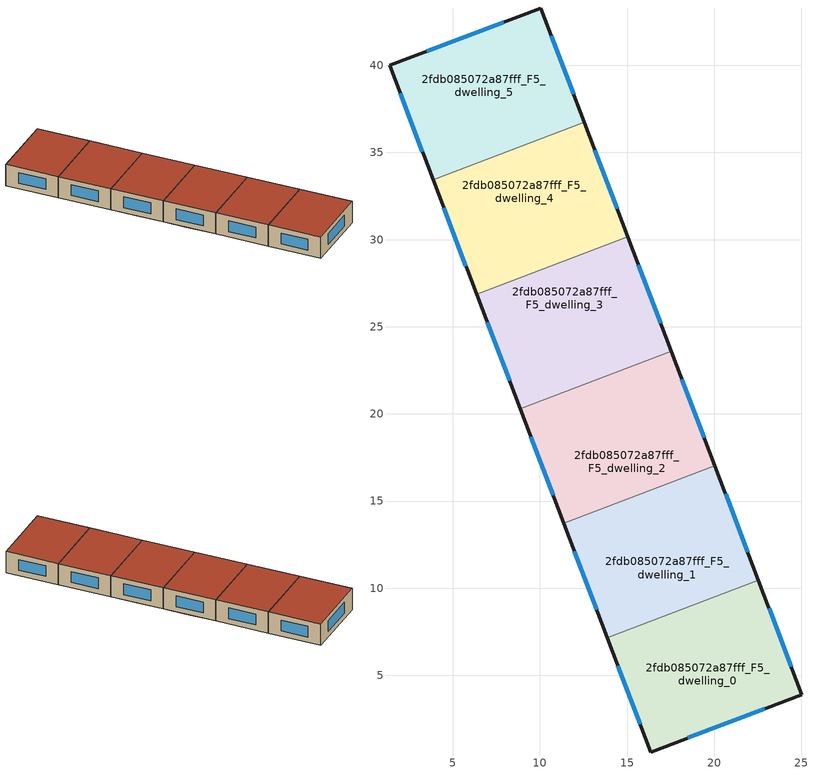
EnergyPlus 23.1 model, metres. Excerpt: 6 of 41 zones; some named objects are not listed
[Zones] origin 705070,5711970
2fdb085072a87fff_F5_dwelling_0
 floor to 2fdb085072a87fff_F4_dwelling_0 (EU_floor_Construction): 22.89,9.53 25.03,3.89 16.36,0.6 14.22,6.23 z15
 floor to 2fdb085072a87fff_F4_dwelling_1 (EU_floor_Construction): 22.54,10.46 22.89,9.53 14.22,6.23 13.86,7.17 z15
 wall outside (EU_wall_Construction): 13.86,7.17 16.36,0.6 25.03,3.89 22.54,10.46 z15:18
 wall to 2fdb085072a87fff_F5_dwelling_1 (EU_wall_Construction): 22.54,10.46 13.86,7.17 z15:18
 window (EU_Window_Construction): 24.42,5.5 23.15,8.85 / 18.48,1.41 22.91,3.09 / 14.47,5.56 15.75,2.21 z15.73:17.27
 roof outside (EU_roof_Construction): 25.03,3.89 22.54,10.46 13.86,7.17 16.36,0.6 z18
2fdb085072a87fff_F5_dwelling_1
 floor to 2fdb085072a87fff_F4_dwelling_1 (EU_floor_Construction): 20.75,15.15 22.54,10.46 13.86,7.17 12.08,11.86 z15
 floor to 2fdb085072a87fff_F4_dwelling_2 (EU_floor_Construction): 20.04,17.03 20.75,15.15 12.08,11.86 11.37,13.73 z15
 wall outside (EU_wall_Construction): 22.54,10.46 20.04,17.03 / 11.37,13.73 13.86,7.17 z15:18
 wall to 2fdb085072a87fff_F5_dwelling_2 (EU_wall_Construction): 20.04,17.03 11.37,13.73 z15:18
 window (EU_Window_Construction): 21.92,12.07 20.65,15.42 / 11.98,12.12 13.25,8.77 z15.73:17.27
 roof outside (EU_roof_Construction): 22.54,10.46 20.04,17.03 11.37,13.73 13.86,7.17 z18
2fdb085072a87fff_F5_dwelling_2
 floor to 2fdb085072a87fff_F4_dwelling_2 (EU_floor_Construction): 18.61,20.78 20.04,17.03 11.37,13.73 9.94,17.48 z15
 floor to 2fdb085072a87fff_F4_dwelling_3 (EU_floor_Construction): 17.54,23.59 18.61,20.78 9.94,17.48 8.87,20.3 z15
 wall outside (EU_wall_Construction): 20.04,17.03 17.54,23.59 / 8.87,20.3 11.37,13.73 z15:18
 wall to 2fdb085072a87fff_F5_dwelling_3 (EU_wall_Construction): 17.54,23.59 8.87,20.3 z15:18
 window (EU_Window_Construction): 19.43,18.64 18.15,21.99 / 9.48,18.69 10.75,15.34 z15.73:17.27
 roof outside (EU_roof_Construction): 20.04,17.03 17.54,23.59 8.87,20.3 11.37,13.73 z18
2fdb085072a87fff_F5_dwelling_3
 floor to 2fdb085072a87fff_F4_dwelling_4 (EU_floor_Construction): 15.05,30.16 16.47,26.41 7.8,23.11 6.37,26.86 z15
 floor to 2fdb085072a87fff_F4_dwelling_3 (EU_floor_Construction): 16.47,26.41 17.54,23.59 8.87,20.3 7.8,23.11 z15
 wall outside (EU_wall_Construction): 17.54,23.59 15.05,30.16 / 6.37,26.86 8.87,20.3 z15:18
 wall to 2fdb085072a87fff_F5_dwelling_4 (EU_wall_Construction): 15.05,30.16 6.37,26.86 z15:18
 window (EU_Window_Construction): 16.93,25.2 15.66,28.55 / 6.98,25.26 8.26,21.9 z15.73:17.27
 roof outside (EU_roof_Construction): 17.54,23.59 15.05,30.16 6.37,26.86 8.87,20.3 z18
2fdb085072a87fff_F5_dwelling_4
 floor to 2fdb085072a87fff_F4_dwelling_5 (EU_floor_Construction): 12.55,36.73 14.33,32.04 5.66,28.74 3.88,33.43 z15
 floor to 2fdb085072a87fff_F4_dwelling_4 (EU_floor_Construction): 14.33,32.04 15.05,30.16 6.37,26.86 5.66,28.74 z15
 wall outside (EU_wall_Construction): 15.05,30.16 12.55,36.73 / 3.88,33.43 6.37,26.86 z15:18
 wall to 2fdb085072a87fff_F5_dwelling_5 (EU_wall_Construction): 12.55,36.73 3.88,33.43 z15:18
 window (EU_Window_Construction): 14.43,31.77 13.16,35.12 / 4.49,31.82 5.76,28.47 z15.73:17.27
 roof outside (EU_roof_Construction): 15.05,30.16 12.55,36.73 3.88,33.43 6.37,26.86 z18
2fdb085072a87fff_F5_dwelling_5
 floor to 2fdb085072a87fff_F4_dwelling_5 (EU_floor_Construction): 12.19,37.66 12.55,36.73 3.88,33.43 3.52,34.37 z15
 floor to 2fdb085072a87fff_F4_dwelling_6 (EU_floor_Construction): 10.05,43.29 12.19,37.66 3.52,34.37 1.38,40 z15
 wall outside (EU_wall_Construction): 12.55,36.73 10.05,43.29 1.38,40 3.88,33.43 z15:18
 window (EU_Window_Construction): 1.99,38.39 3.26,35.04 / 7.93,42.48 3.5,40.8 / 11.94,38.33 10.66,41.68 z15.73:17.27
 roof outside (EU_roof_Construction): 12.55,36.73 10.05,43.29 1.38,40 3.88,33.43 z18
[Building]
EU S2 Campaign: North Axis=0; Terrain=City; Solar Distribution=FullExterior
[Site:Location]
London: Latitude=51.5; Longitude=-0.5; Time Zone=0; Elevation=25
[SizingPeriod:WeatherFileDays]
AnnualSizingPeriod: Begin Month=1; Begin Day of Month=1; End Month=12; End Day of Month=31; Day of Week for Start Day=Monday; Use Weather File Daylight Saving Period=No; Use Weather File Rain and Snow Indicators=No
[MATERIAL]
EU_InternalMass_Material: Roughness=MediumRough; Thickness=0.1; Conductivity=1; Density=1800; Specific Heat=900; Thermal Absorptance=0.9; Solar Absorptance=0.7; Visible Absorptance=0.7
[MATERIAL:NOMASS] Roughness=MediumRough; Thermal Absorptance=0.9; Solar Absorptance=0.7; Visible Absorptance=0.7
Name | Thermal Resistance
EU_wall_NoMass | 0.50783
EU_roof_NoMass | 0.465511
EU_floor_NoMass | 2.03132
[WINDOWMATERIAL:SIMPLEGLAZINGSYSTEM]
EU_Window_SimpleGlazing: UFactor=4.38586; Solar Heat Gain Coefficient=0.85; Visible Transmittance=0.85
[CONSTRUCTION]
EU_wall_Construction: EU_wall_NoMass
EU_roof_Construction: EU_roof_NoMass
EU_floor_Construction: EU_floor_NoMass
EU_Window_Construction: EU_Window_SimpleGlazing
EU_InternalMass_Construction: EU_InternalMass_Material
[ZONE] Type=1; Multiplier=1; Ceiling Height=autocalculate; Floor Area=autocalculate; Part of Total Floor Area=Yes
Name | Volume
2fdb085072a87fff_F5_dwelling_0 | 195.531
2fdb085072a87fff_F5_dwelling_1; 2fdb085072a87fff_F5_dwelling_4 | 195.546
2fdb085072a87fff_F5_dwelling_2 | 195.552
2fdb085072a87fff_F5_dwelling_3 | 195.551
2fdb085072a87fff_F5_dwelling_5 | 195.54
[INTERNALMASS] Construction=EU_InternalMass_Construction
Name | Zone or ZoneList | Surface Area
2fdb085072a87fff_F5_dwelling_0_EU_InternalMass | 2fdb085072a87fff_F5_dwelling_0 | 65.1771
2fdb085072a87fff_F5_dwelling_1_EU_InternalMass | 2fdb085072a87fff_F5_dwelling_1 | 65.182
2fdb085072a87fff_F5_dwelling_2_EU_InternalMass | 2fdb085072a87fff_F5_dwelling_2 | 65.1837
2fdb085072a87fff_F5_dwelling_3_EU_InternalMass | 2fdb085072a87fff_F5_dwelling_3 | 65.1837
2fdb085072a87fff_F5_dwelling_4_EU_InternalMass | 2fdb085072a87fff_F5_dwelling_4 | 65.182
2fdb085072a87fff_F5_dwelling_5_EU_InternalMass | 2fdb085072a87fff_F5_dwelling_5 | 65.1802
[OTHEREQUIPMENT] Fuel Type=Electricity; Design Level Calculation Method=Watts/Area; Power per Zone Floor Area=1; Fraction Latent=0; Fraction Radiant=0; Fraction Lost=0; Carbon Dioxide Generation Rate=0; EndUse Subcategory=EU_Step8_InternalGains
Name | Zone or ZoneList or Space or SpaceList | Schedule
EU_Step8_InternalGain_2fdb085072a87fff_F5_dwelling_0_f000 | 2fdb085072a87fff_F5_dwelling_0 | EU_Step8_GainSchedule_2fdb085072a87fff_F5_dwelling_0_f000
EU_Step8_InternalGain_2fdb085072a87fff_F5_dwelling_1_f000 | 2fdb085072a87fff_F5_dwelling_1 | EU_Step8_GainSchedule_2fdb085072a87fff_F5_dwelling_1_f000
EU_Step8_InternalGain_2fdb085072a87fff_F5_dwelling_2_f000 | 2fdb085072a87fff_F5_dwelling_2 | EU_Step8_GainSchedule_2fdb085072a87fff_F5_dwelling_2_f000
EU_Step8_InternalGain_2fdb085072a87fff_F5_dwelling_3_f000 | 2fdb085072a87fff_F5_dwelling_3 | EU_Step8_GainSchedule_2fdb085072a87fff_F5_dwelling_3_f000
EU_Step8_InternalGain_2fdb085072a87fff_F5_dwelling_4_f000 | 2fdb085072a87fff_F5_dwelling_4 | EU_Step8_GainSchedule_2fdb085072a87fff_F5_dwelling_4_f000
EU_Step8_InternalGain_2fdb085072a87fff_F5_dwelling_5_f000 | 2fdb085072a87fff_F5_dwelling_5 | EU_Step8_GainSchedule_2fdb085072a87fff_F5_dwelling_5_f000
[ZONEVENTILATION:DESIGNFLOWRATE] Schedule=EU_AlwaysOn; Design Flow Rate Calculation Method=AirChanges/Hour; Air Changes per Hour=0.537044; Ventilation Type=Natural; Fan Pressure Rise=0; Fan Total Efficiency=1; Constant Term Coefficient=1; Temperature Term Coefficient=0; Velocity Term Coefficient=0; Velocity Squared Term Coefficient=0; Minimum Indoor Temperature=-100; Maximum Indoor Temperature=100; Delta Temperature=-100; Minimum Outdoor Temperature=-100; Maximum Outdoor Temperature=100; Maximum Wind Speed=40
Name | Zone or ZoneList or Space or SpaceList
EU_ConstantAir_2fdb085072a87fff_F5_dwelling_0 | 2fdb085072a87fff_F5_dwelling_0
EU_ConstantAir_2fdb085072a87fff_F5_dwelling_1 | 2fdb085072a87fff_F5_dwelling_1
EU_ConstantAir_2fdb085072a87fff_F5_dwelling_2 | 2fdb085072a87fff_F5_dwelling_2
EU_ConstantAir_2fdb085072a87fff_F5_dwelling_3 | 2fdb085072a87fff_F5_dwelling_3
EU_ConstantAir_2fdb085072a87fff_F5_dwelling_4 | 2fdb085072a87fff_F5_dwelling_4
EU_ConstantAir_2fdb085072a87fff_F5_dwelling_5 | 2fdb085072a87fff_F5_dwelling_5
[HVACTEMPLATE:ZONE:IDEALLOADSAIRSYSTEM] System Availability Schedule=EU_AlwaysOn; Maximum Heating Supply Air Temperature=50; Minimum Cooling Supply Air Temperature=13; Maximum Heating Supply Air Humidity Ratio=0.0156; Minimum Cooling Supply Air Humidity Ratio=0.0077; Heating Limit=NoLimit; Cooling Limit=NoLimit; Heating Availability Schedule=EU_AlwaysOn; Cooling Availability Schedule=EU_CoolingOff; Dehumidification Control Type=ConstantSensibleHeatRatio; Cooling Sensible Heat Ratio=0.7; Dehumidification Setpoint=60; Humidification Control Type=None; Humidification Setpoint=30; Outdoor Air Method=None; Outdoor Air Flow Rate per Person=0.00944; Outdoor Air Flow Rate per Zone Floor Area=0; Outdoor Air Flow Rate per Zone=0; Demand Controlled Ventilation Type=None; Outdoor Air Economizer Type=NoEconomizer; Heat Recovery Type=None; Sensible Heat Recovery Effectiveness=0.7; Latent Heat Recovery Effectiveness=0.65
Name | Template Thermostat
2fdb085072a87fff_F5_dwelling_0 | EU_HeatOnly_2fdb085072a87fff_F5_dwelling_0
2fdb085072a87fff_F5_dwelling_1 | EU_HeatOnly_2fdb085072a87fff_F5_dwelling_1
2fdb085072a87fff_F5_dwelling_2 | EU_HeatOnly_2fdb085072a87fff_F5_dwelling_2
2fdb085072a87fff_F5_dwelling_3 | EU_HeatOnly_2fdb085072a87fff_F5_dwelling_3
2fdb085072a87fff_F5_dwelling_4 | EU_HeatOnly_2fdb085072a87fff_F5_dwelling_4
2fdb085072a87fff_F5_dwelling_5 | EU_HeatOnly_2fdb085072a87fff_F5_dwelling_5
[SIZING:ZONE] Zone Cooling Design Supply Air Temperature Input Method=SupplyAirTemperature; Zone Cooling Design Supply Air Temperature=13; Zone Heating Design Supply Air Temperature Input Method=SupplyAirTemperature; Zone Heating Design Supply Air Temperature=50; Zone Cooling Design Supply Air Humidity Ratio=0.008; Zone Heating Design Supply Air Humidity Ratio=0.008; Cooling Design Air Flow Method=DesignDay; Cooling Design Air Flow Rate=0; Cooling Minimum Air Flow per Zone Floor Area=0.000762; Cooling Minimum Air Flow=0; Cooling Minimum Air Flow Fraction=0.2; Heating Design Air Flow Method=DesignDay; Heating Design Air Flow Rate=0; Heating Maximum Air Flow per Zone Floor Area=0.002032; Heating Maximum Air Flow=0.141576; Heating Maximum Air Flow Fraction=0.3; Account for Dedicated Outdoor Air System=No; Dedicated Outdoor Air System Control Strategy=NeutralSupplyAir; Dedicated Outdoor Air Low Setpoint Temperature for Design=autosize; Dedicated Outdoor Air High Setpoint Temperature for Design=autosize; Zone Load Sizing Method=Sensible Load Only No Latent Load; Zone Latent Cooling Design Supply Air Humidity Ratio Input Method=HumidityRatioDifference; Zone Cooling Design Supply Air Humidity Ratio Difference=0.005; Zone Latent Heating Design Supply Air Humidity Ratio Input Method=HumidityRatioDifference; Zone Humidification Design Supply Air Humidity Ratio Difference=0.005
2fdb085072a87fff_F5_dwelling_0; 2fdb085072a87fff_F5_dwelling_1; 2fdb085072a87fff_F5_dwelling_2; 2fdb085072a87fff_F5_dwelling_3; 2fdb085072a87fff_F5_dwelling_4; 2fdb085072a87fff_F5_dwelling_5
[SCHEDULE:CONSTANT]
Name | Hourly Value
EU_AlwaysOn | 1
EU_CoolingOff | 0
[SCHEDULE:FILE] Column Number=1; Rows to Skip at Top=0; Number of Hours of Data=8760; Column Separator=Comma; Interpolate to Timestep=No; Minutes per Item=60; Adjust Schedule for Daylight Savings=Yes
Name | File
EU_Step8_GainSchedule_2fdb085072a87fff_F5_dwelling_0_f000 | ../../schedules/2fdb085072a87fff/2fdb085072a87fff_F5_dwelling_0_f000_gain.csv
EU_Step8_GainSchedule_2fdb085072a87fff_F5_dwelling_1_f000 | ../../schedules/2fdb085072a87fff/2fdb085072a87fff_F5_dwelling_1_f000_gain.csv
EU_Step8_GainSchedule_2fdb085072a87fff_F5_dwelling_2_f000 | ../../schedules/2fdb085072a87fff/2fdb085072a87fff_F5_dwelling_2_f000_gain.csv
EU_Step8_GainSchedule_2fdb085072a87fff_F5_dwelling_3_f000 | ../../schedules/2fdb085072a87fff/2fdb085072a87fff_F5_dwelling_3_f000_gain.csv
EU_Step8_GainSchedule_2fdb085072a87fff_F5_dwelling_4_f000 | ../../schedules/2fdb085072a87fff/2fdb085072a87fff_F5_dwelling_4_f000_gain.csv
EU_Step8_GainSchedule_2fdb085072a87fff_F5_dwelling_5_f000 | ../../schedules/2fdb085072a87fff/2fdb085072a87fff_F5_dwelling_5_f000_gain.csv
